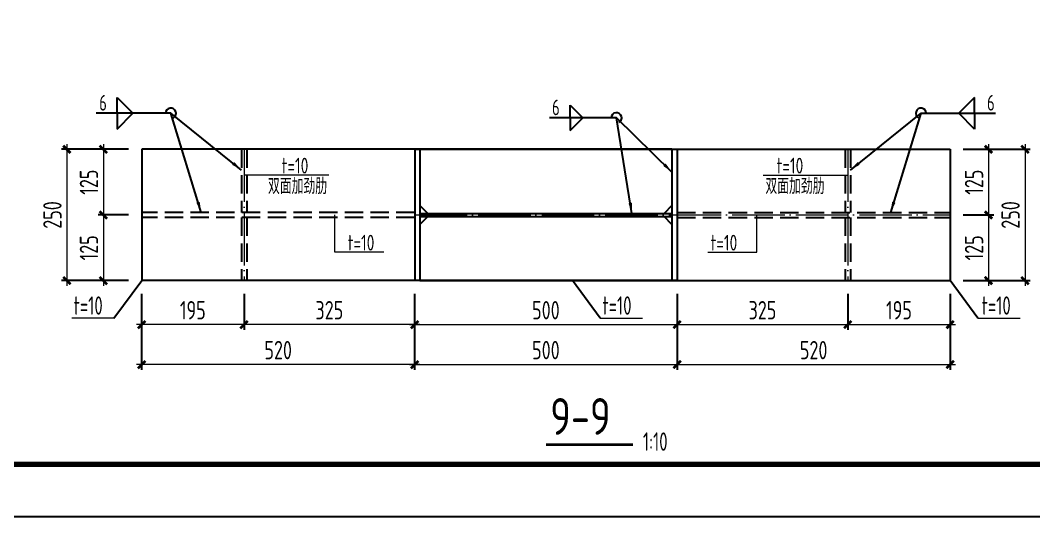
# Model space of a CAD drawing. Extents: x -2746917 to -971774, y -3334247 to -3250358.
# Drawn here: x -1125132 to -1105828, y -3316173 to -3306721 of the extents above; entities that cross this region are included whole.
import ezdxf

# ---------------------------------------------------------------- set-up
doc = ezdxf.new("R2010")
doc.units = 0
doc.header["$LTSCALE"] = 1000
doc.header["$MEASUREMENT"] = 0
doc.header["$PDMODE"] = 35
doc.linetypes.add('DASH', pattern=[0.35, 0.25, -0.1])
doc.linetypes.add('DOTE', pattern=[2.42, 2, -0.2, 0.02, -0.2])
doc.layers.get('0').update_dxf_attribs({"linetype": 'CONTINUOUS'})
doc.layers.get('Defpoints').update_dxf_attribs({"linetype": 'CONTINUOUS'})
for name, color, linetype in [('AXIS', 253, 'DOTE'), ('COLU', 7, 'CONTINUOUS'), ('DIM', 3, 'CONTINUOUS'), ('NUM', 7, 'CONTINUOUS'), ('PUB_TITLE', 4, 'CONTINUOUS'), ('TEXT', 7, 'CONTINUOUS'), ('WELD', 7, 'CONTINUOUS')]:
    doc.layers.add(name, color=color, linetype=linetype)
doc.layers.add('yichutu', color=7, linetype='CONTINUOUS', true_color=0xffffff, plot=False)
doc.styles.add('TSSD_Dimension', font='tssdeng.shx', dxfattribs={"width": 0.75, "bigfont": 'Hztxt.shx'})
doc.styles.add('TSSD_Label', font='tssdeng.shx', dxfattribs={"width": 0.75, "bigfont": 'hztxt.shx'})
doc.styles.add('TSSD_Norm', font='tssdeng.shx', dxfattribs={"width": 0.75, "bigfont": 'hztxt.shx'})
doc.styles.add('TSSD_Rein', font='Tssdeng.shx', dxfattribs={"width": 0.75, "bigfont": 'hztxt.shx'})
doc.dimstyles.new('TSSD_10_100', dxfattribs={"dimtxt": 350, "dimasz": 100, "dimexe": 100, "dimexo": 250, "dimgap": 100, "dimtad": 1, "dimdec": 0, "dimlfac": 0.1, "dimzin": 0, "dimdsep": 46, "dimtxsty": 'TSSD_Dimension', "dimblk": 'ARCHTICK', "dimcen": 0, "dimdle": 100, "dimclrt": 7, "dimadec": 0, "dimazin": 0, "dimtfac": 1, "dimtdec": 0, "dimtix": 1, "dimtmove": 2, "dimatfit": 3, "dimldrblk": 'ARCHTICK', "dimfxl": 1, "dimtolj": 1, "dimtzin": 0, "dimlwd": 5, "dimarcsym": 0})
doc.dimstyles.new('TSSD_LEADER_STYLE_200.0', dxfattribs={"dimtxt": 700, "dimasz": 200, "dimexe": 200, "dimexo": 500, "dimgap": 0.09, "dimtad": 0, "dimtih": 1, "dimtoh": 1, "dimdec": 4, "dimzin": 0, "dimdsep": 46, "dimtxsty": 'Standard', "dimcen": 0.09, "dimdle": 200, "dimclrt": 7, "dimadec": 0, "dimazin": 0, "dimtfac": 1, "dimtdec": 4, "dimtofl": 0, "dimtmove": 0, "dimatfit": 3, "dimfxl": 1, "dimtolj": 1, "dimtzin": 0, "dimarcsym": 0})

# ---------------------------------------------------------------- blocks, each defined once
blk = doc.blocks.new('_WELD004')
at = {"color": 0, "linetype": 'ByBlock'}
for p, q in [((0, 1), (1, 0)), ((0, 0), (0, 1))]:
    blk.add_line(p, q, dxfattribs=at)
blk = doc.blocks.new('_ArchTick')
at = {"color": 0, "const_width": 0.5}
blk.add_lwpolyline([(-0.71, -0.71), (0.71, 0.71)], dxfattribs=at)
blk = doc.blocks.new('*D974')
at = {"layer": 'Defpoints', "color": 0, "ltscale": 1.5}
for p in [(-1117620, -3311678), (-1112620, -3311678), (-1112620, -3312516)]:
    blk.add_point(p, dxfattribs=at)
at = {"layer": 'DIM', "color": 0, "lineweight": -2, "ltscale": 1.5}
for p, q in [((-1117620, -3311928), (-1117620, -3312616)), ((-1112620, -3311928), (-1112620, -3312616))]:
    blk.add_line(p, q, dxfattribs=at)
at = {"layer": 'DIM', "color": 0, "lineweight": 5, "ltscale": 1.5}
blk.add_line((-1117720, -3312516), (-1112520, -3312516), dxfattribs=at)
at = {"layer": 'DIM', "color": 0, "lineweight": 5, "ltscale": 1.5, "xscale": 100, "yscale": 100, "zscale": 100, "rotation": 180}
blk.add_blockref('_ArchTick', (-1117620, -3312516), dxfattribs=at)
at = {"layer": 'DIM', "color": 0, "lineweight": 5, "ltscale": 1.5, "xscale": 100, "yscale": 100, "zscale": 100}
blk.add_blockref('_ArchTick', (-1112620, -3312516), dxfattribs=at)
at = {"layer": 'DIM', "color": 7, "lineweight": 5, "ltscale": 1.5, "insert": (-1115120, -3312241), "char_height": 350, "attachment_point": 5, "style": 'TSSD_Dimension'}
blk.add_mtext('\\A1;500', dxfattribs=at)
blk = doc.blocks.new('*D975')
at = {"layer": 'Defpoints', "color": 0, "ltscale": 1.5}
for p in [(-1112620, -3311678), (-1109370, -3311678, -96), (-1109370, -3312516)]:
    blk.add_point(p, dxfattribs=at)
at = {"layer": 'DIM', "color": 0, "lineweight": -2, "ltscale": 1.5}
for p, q in [((-1112620, -3311928), (-1112620, -3312616)), ((-1109370, -3311928), (-1109370, -3312616))]:
    blk.add_line(p, q, dxfattribs=at)
at = {"layer": 'DIM', "color": 0, "lineweight": 5, "ltscale": 1.5}
blk.add_line((-1112720, -3312516), (-1109270, -3312516), dxfattribs=at)
at = {"layer": 'DIM', "color": 0, "lineweight": 5, "ltscale": 1.5, "xscale": 100, "yscale": 100, "zscale": 100, "rotation": 180}
blk.add_blockref('_ArchTick', (-1112620, -3312516), dxfattribs=at)
at = {"layer": 'DIM', "color": 0, "lineweight": 5, "ltscale": 1.5, "xscale": 100, "yscale": 100, "zscale": 100}
blk.add_blockref('_ArchTick', (-1109370, -3312516), dxfattribs=at)
at = {"layer": 'DIM', "color": 7, "lineweight": 5, "ltscale": 1.5, "insert": (-1110995, -3312241), "char_height": 350, "attachment_point": 5, "style": 'TSSD_Dimension'}
blk.add_mtext('\\A1;325', dxfattribs=at)
blk = doc.blocks.new('*D976')
at = {"layer": 'Defpoints', "color": 0, "ltscale": 1.5}
for p in [(-1109370, -3311678), (-1107420, -3311678, 96), (-1107420, -3312516)]:
    blk.add_point(p, dxfattribs=at)
at = {"layer": 'DIM', "color": 0, "lineweight": -2, "ltscale": 1.5}
for p, q in [((-1109370, -3311928), (-1109370, -3312616)), ((-1107420, -3311928), (-1107420, -3312616))]:
    blk.add_line(p, q, dxfattribs=at)
at = {"layer": 'DIM', "color": 0, "lineweight": 5, "ltscale": 1.5}
blk.add_line((-1109470, -3312516), (-1107320, -3312516), dxfattribs=at)
at = {"layer": 'DIM', "color": 0, "lineweight": 5, "ltscale": 1.5, "xscale": 100, "yscale": 100, "zscale": 100, "rotation": 180}
blk.add_blockref('_ArchTick', (-1109370, -3312516), dxfattribs=at)
at = {"layer": 'DIM', "color": 0, "lineweight": 5, "ltscale": 1.5, "xscale": 100, "yscale": 100, "zscale": 100}
blk.add_blockref('_ArchTick', (-1107420, -3312516), dxfattribs=at)
at = {"layer": 'DIM', "color": 7, "lineweight": 5, "ltscale": 1.5, "insert": (-1108395, -3312241), "char_height": 350, "attachment_point": 5, "style": 'TSSD_Dimension'}
blk.add_mtext('\\A1;195', dxfattribs=at)
blk = doc.blocks.new('*D977')
at = {"layer": 'Defpoints', "color": 0, "ltscale": 1.5}
for p in [(-1117620, -3311678), (-1112620, -3311678), (-1112620, -3313276)]:
    blk.add_point(p, dxfattribs=at)
at = {"layer": 'DIM', "color": 0, "lineweight": -2, "ltscale": 1.5}
for p, q in [((-1117620, -3311928), (-1117620, -3313376)), ((-1112620, -3311928), (-1112620, -3313376))]:
    blk.add_line(p, q, dxfattribs=at)
at = {"layer": 'DIM', "color": 0, "lineweight": 5, "ltscale": 1.5}
blk.add_line((-1117720, -3313276), (-1112520, -3313276), dxfattribs=at)
at = {"layer": 'DIM', "color": 0, "lineweight": 5, "ltscale": 1.5, "xscale": 100, "yscale": 100, "zscale": 100, "rotation": 180}
blk.add_blockref('_ArchTick', (-1117620, -3313276), dxfattribs=at)
at = {"layer": 'DIM', "color": 0, "lineweight": 5, "ltscale": 1.5, "xscale": 100, "yscale": 100, "zscale": 100}
blk.add_blockref('_ArchTick', (-1112620, -3313276), dxfattribs=at)
at = {"layer": 'DIM', "color": 7, "lineweight": 5, "ltscale": 1.5, "insert": (-1115120, -3313001), "char_height": 350, "attachment_point": 5, "style": 'TSSD_Dimension'}
blk.add_mtext('\\A1;500', dxfattribs=at)
blk = doc.blocks.new('*D978')
at = {"layer": 'Defpoints', "color": 0, "ltscale": 1.5}
for p in [(-1112620, -3311678), (-1107420, -3311678), (-1107420, -3313276)]:
    blk.add_point(p, dxfattribs=at)
at = {"layer": 'DIM', "color": 0, "lineweight": -2, "ltscale": 1.5}
for p, q in [((-1112620, -3311928), (-1112620, -3313376)), ((-1107420, -3311928), (-1107420, -3313376))]:
    blk.add_line(p, q, dxfattribs=at)
at = {"layer": 'DIM', "color": 0, "lineweight": 5, "ltscale": 1.5}
blk.add_line((-1112720, -3313276), (-1107320, -3313276), dxfattribs=at)
at = {"layer": 'DIM', "color": 0, "lineweight": 5, "ltscale": 1.5, "xscale": 100, "yscale": 100, "zscale": 100, "rotation": 180}
blk.add_blockref('_ArchTick', (-1112620, -3313276), dxfattribs=at)
at = {"layer": 'DIM', "color": 0, "lineweight": 5, "ltscale": 1.5, "xscale": 100, "yscale": 100, "zscale": 100}
blk.add_blockref('_ArchTick', (-1107420, -3313276), dxfattribs=at)
at = {"layer": 'DIM', "color": 7, "lineweight": 5, "ltscale": 1.5, "insert": (-1110020, -3313001), "char_height": 350, "attachment_point": 5, "style": 'TSSD_Dimension'}
blk.add_mtext('\\A1;520', dxfattribs=at)
blk = doc.blocks.new('*D979')
at = {"layer": 'Defpoints', "color": 0, "ltscale": 1.5}
for p in [(-1107420, -3309178), (-1107420, -3310428), (-1106690, -3310428)]:
    blk.add_point(p, dxfattribs=at)
at = {"layer": 'DIM', "color": 0, "lineweight": -2, "ltscale": 1.5}
for p, q in [((-1107170, -3309178), (-1106590, -3309178)), ((-1107170, -3310428), (-1106590, -3310428))]:
    blk.add_line(p, q, dxfattribs=at)
at = {"layer": 'DIM', "color": 0, "lineweight": 5, "ltscale": 1.5}
blk.add_line((-1106690, -3309078), (-1106690, -3310528), dxfattribs=at)
at = {"layer": 'DIM', "color": 0, "lineweight": 5, "ltscale": 1.5, "xscale": 100, "yscale": 100, "zscale": 100}
for p, rotation in [((-1106690, -3309178), 90), ((-1106690, -3310428), 270)]:
    blk.add_blockref('_ArchTick', p, dxfattribs=dict(at, rotation=rotation))
at = {"layer": 'DIM', "color": 7, "lineweight": 5, "ltscale": 1.5, "insert": (-1106965, -3309803), "char_height": 350, "attachment_point": 5, "rotation": 90, "style": 'TSSD_Dimension'}
blk.add_mtext('\\A1;125', dxfattribs=at)
blk = doc.blocks.new('*D980')
at = {"layer": 'Defpoints', "color": 0, "ltscale": 1.5}
for p in [(-1107420, -3310428), (-1107420, -3311678), (-1106690, -3311678)]:
    blk.add_point(p, dxfattribs=at)
at = {"layer": 'DIM', "color": 0, "lineweight": 5, "ltscale": 1.5}
blk.add_line((-1106690, -3310328), (-1106690, -3311778), dxfattribs=at)
at = {"layer": 'DIM', "color": 0, "lineweight": -2, "ltscale": 1.5}
for p, q in [((-1107170, -3310428), (-1106590, -3310428)), ((-1107170, -3311678), (-1106590, -3311678))]:
    blk.add_line(p, q, dxfattribs=at)
at = {"layer": 'DIM', "color": 0, "lineweight": 5, "ltscale": 1.5, "xscale": 100, "yscale": 100, "zscale": 100}
for p, rotation in [((-1106690, -3310428), 90), ((-1106690, -3311678), 270)]:
    blk.add_blockref('_ArchTick', p, dxfattribs=dict(at, rotation=rotation))
at = {"layer": 'DIM', "color": 7, "lineweight": 5, "ltscale": 1.5, "insert": (-1106965, -3311053), "char_height": 350, "attachment_point": 5, "rotation": 90, "style": 'TSSD_Dimension'}
blk.add_mtext('\\A1;125', dxfattribs=at)
blk = doc.blocks.new('*D981')
at = {"layer": 'Defpoints', "color": 0, "ltscale": 1.5}
for p in [(-1107420, -3309178), (-1107420, -3311678), (-1105994, -3311678)]:
    blk.add_point(p, dxfattribs=at)
at = {"layer": 'DIM', "color": 0, "lineweight": -2, "ltscale": 1.5}
for p, q in [((-1107170, -3309178), (-1105894, -3309178)), ((-1107170, -3311678), (-1105894, -3311678))]:
    blk.add_line(p, q, dxfattribs=at)
at = {"layer": 'DIM', "color": 0, "lineweight": 5, "ltscale": 1.5}
blk.add_line((-1105994, -3309078), (-1105994, -3311778), dxfattribs=at)
at = {"layer": 'DIM', "color": 0, "lineweight": 5, "ltscale": 1.5, "xscale": 100, "yscale": 100, "zscale": 100}
for p, rotation in [((-1105994, -3309178), 90), ((-1105994, -3311678), 270)]:
    blk.add_blockref('_ArchTick', p, dxfattribs=dict(at, rotation=rotation))
at = {"layer": 'DIM', "color": 7, "lineweight": 5, "ltscale": 1.5, "insert": (-1106269, -3310428), "char_height": 350, "attachment_point": 5, "rotation": 90, "style": 'TSSD_Dimension'}
blk.add_mtext('\\A1;250', dxfattribs=at)
blk = doc.blocks.new('*D892')
at = {"layer": 'Defpoints', "color": 0, "ltscale": 1.5}
for p in [(-1122820, -3311678, 96), (-1120870, -3311678), (-1122820, -3312516)]:
    blk.add_point(p, dxfattribs=at)
at = {"layer": 'DIM', "color": 0, "lineweight": -2, "ltscale": 1.5}
for p, q in [((-1122820, -3311928), (-1122820, -3312616)), ((-1120870, -3311928), (-1120870, -3312616))]:
    blk.add_line(p, q, dxfattribs=at)
at = {"layer": 'DIM', "color": 0, "lineweight": 5, "ltscale": 1.5}
blk.add_line((-1120770, -3312516), (-1122920, -3312516), dxfattribs=at)
at = {"layer": 'DIM', "color": 0, "lineweight": 5, "ltscale": 1.5, "xscale": 100, "yscale": 100, "zscale": 100, "rotation": 180}
blk.add_blockref('_ArchTick', (-1122820, -3312516), dxfattribs=at)
at = {"layer": 'DIM', "color": 0, "lineweight": 5, "ltscale": 1.5, "xscale": 100, "yscale": 100, "zscale": 100}
blk.add_blockref('_ArchTick', (-1120870, -3312516), dxfattribs=at)
at = {"layer": 'DIM', "color": 7, "lineweight": 5, "ltscale": 1.5, "insert": (-1121845, -3312241), "char_height": 350, "attachment_point": 5, "style": 'TSSD_Dimension'}
blk.add_mtext('\\A1;195', dxfattribs=at)
blk = doc.blocks.new('*D893')
at = {"layer": 'Defpoints', "color": 0, "ltscale": 1.5}
for p in [(-1122820, -3309178), (-1123549, -3310428), (-1122820, -3310428)]:
    blk.add_point(p, dxfattribs=at)
at = {"layer": 'DIM', "color": 0, "lineweight": -2, "ltscale": 1.5}
for p, q in [((-1123070, -3309178), (-1123649, -3309178)), ((-1123070, -3310428), (-1123649, -3310428))]:
    blk.add_line(p, q, dxfattribs=at)
at = {"layer": 'DIM', "color": 0, "lineweight": 5, "ltscale": 1.5}
blk.add_line((-1123549, -3309078), (-1123549, -3310528), dxfattribs=at)
at = {"layer": 'DIM', "color": 0, "lineweight": 5, "ltscale": 1.5, "xscale": 100, "yscale": 100, "zscale": 100}
for p, rotation in [((-1123549, -3309178), 90), ((-1123549, -3310428), 270)]:
    blk.add_blockref('_ArchTick', p, dxfattribs=dict(at, rotation=rotation))
at = {"layer": 'DIM', "color": 7, "lineweight": 5, "ltscale": 1.5, "insert": (-1123824, -3309803), "char_height": 350, "attachment_point": 5, "rotation": 90, "style": 'TSSD_Dimension'}
blk.add_mtext('\\A1;125', dxfattribs=at)
blk = doc.blocks.new('*D894')
at = {"layer": 'Defpoints', "color": 0, "ltscale": 1.5}
for p in [(-1122820, -3310428), (-1123549, -3311678), (-1122820, -3311678)]:
    blk.add_point(p, dxfattribs=at)
at = {"layer": 'DIM', "color": 0, "lineweight": 5, "ltscale": 1.5}
blk.add_line((-1123549, -3310328), (-1123549, -3311778), dxfattribs=at)
at = {"layer": 'DIM', "color": 0, "lineweight": -2, "ltscale": 1.5}
for p, q in [((-1123070, -3310428), (-1123649, -3310428)), ((-1123070, -3311678), (-1123649, -3311678))]:
    blk.add_line(p, q, dxfattribs=at)
at = {"layer": 'DIM', "color": 0, "lineweight": 5, "ltscale": 1.5, "xscale": 100, "yscale": 100, "zscale": 100}
for p, rotation in [((-1123549, -3310428), 90), ((-1123549, -3311678), 270)]:
    blk.add_blockref('_ArchTick', p, dxfattribs=dict(at, rotation=rotation))
at = {"layer": 'DIM', "color": 7, "lineweight": 5, "ltscale": 1.5, "insert": (-1123824, -3311053), "char_height": 350, "attachment_point": 5, "rotation": 90, "style": 'TSSD_Dimension'}
blk.add_mtext('\\A1;125', dxfattribs=at)
blk = doc.blocks.new('*D895')
at = {"layer": 'Defpoints', "color": 0, "ltscale": 1.5}
for p in [(-1122820, -3309178), (-1124245, -3311678), (-1122820, -3311678)]:
    blk.add_point(p, dxfattribs=at)
at = {"layer": 'DIM', "color": 0, "lineweight": -2, "ltscale": 1.5}
for p, q in [((-1123070, -3309178), (-1124345, -3309178)), ((-1123070, -3311678), (-1124345, -3311678))]:
    blk.add_line(p, q, dxfattribs=at)
at = {"layer": 'DIM', "color": 0, "lineweight": 5, "ltscale": 1.5}
blk.add_line((-1124245, -3309078), (-1124245, -3311778), dxfattribs=at)
at = {"layer": 'DIM', "color": 0, "lineweight": 5, "ltscale": 1.5, "xscale": 100, "yscale": 100, "zscale": 100}
for p, rotation in [((-1124245, -3309178), 90), ((-1124245, -3311678), 270)]:
    blk.add_blockref('_ArchTick', p, dxfattribs=dict(at, rotation=rotation))
at = {"layer": 'DIM', "color": 7, "lineweight": 5, "ltscale": 1.5, "insert": (-1124520, -3310428), "char_height": 350, "attachment_point": 5, "rotation": 90, "style": 'TSSD_Dimension'}
blk.add_mtext('\\A1;250', dxfattribs=at)
blk = doc.blocks.new('*D896')
at = {"layer": 'Defpoints', "color": 0, "ltscale": 1.5}
for p in [(-1120870, -3311678, -96), (-1117620, -3311678), (-1120870, -3312516)]:
    blk.add_point(p, dxfattribs=at)
at = {"layer": 'DIM', "color": 0, "lineweight": -2, "ltscale": 1.5}
for p, q in [((-1120870, -3311928), (-1120870, -3312616)), ((-1117620, -3311928), (-1117620, -3312616))]:
    blk.add_line(p, q, dxfattribs=at)
at = {"layer": 'DIM', "color": 0, "lineweight": 5, "ltscale": 1.5}
blk.add_line((-1117520, -3312516), (-1120970, -3312516), dxfattribs=at)
at = {"layer": 'DIM', "color": 0, "lineweight": 5, "ltscale": 1.5, "xscale": 100, "yscale": 100, "zscale": 100, "rotation": 180}
blk.add_blockref('_ArchTick', (-1120870, -3312516), dxfattribs=at)
at = {"layer": 'DIM', "color": 0, "lineweight": 5, "ltscale": 1.5, "xscale": 100, "yscale": 100, "zscale": 100}
blk.add_blockref('_ArchTick', (-1117620, -3312516), dxfattribs=at)
at = {"layer": 'DIM', "color": 7, "lineweight": 5, "ltscale": 1.5, "insert": (-1119245, -3312241), "char_height": 350, "attachment_point": 5, "style": 'TSSD_Dimension'}
blk.add_mtext('\\A1;325', dxfattribs=at)
blk = doc.blocks.new('*D897')
at = {"layer": 'Defpoints', "color": 0, "ltscale": 1.5}
for p in [(-1122820, -3311678), (-1117620, -3311678), (-1122820, -3313276)]:
    blk.add_point(p, dxfattribs=at)
at = {"layer": 'DIM', "color": 0, "lineweight": -2, "ltscale": 1.5}
for p, q in [((-1122820, -3311928), (-1122820, -3313376)), ((-1117620, -3311928), (-1117620, -3313376))]:
    blk.add_line(p, q, dxfattribs=at)
at = {"layer": 'DIM', "color": 0, "lineweight": 5, "ltscale": 1.5}
blk.add_line((-1117520, -3313276), (-1122920, -3313276), dxfattribs=at)
at = {"layer": 'DIM', "color": 0, "lineweight": 5, "ltscale": 1.5, "xscale": 100, "yscale": 100, "zscale": 100, "rotation": 180}
blk.add_blockref('_ArchTick', (-1122820, -3313276), dxfattribs=at)
at = {"layer": 'DIM', "color": 0, "lineweight": 5, "ltscale": 1.5, "xscale": 100, "yscale": 100, "zscale": 100}
blk.add_blockref('_ArchTick', (-1117620, -3313276), dxfattribs=at)
at = {"layer": 'DIM', "color": 7, "lineweight": 5, "ltscale": 1.5, "insert": (-1120220, -3313001), "char_height": 350, "attachment_point": 5, "style": 'TSSD_Dimension'}
blk.add_mtext('\\A1;520', dxfattribs=at)
blk = doc.blocks.new('yct-1189-420-118900-42000-100-2008.0')
at = {"layer": 'yichutu', "color": 7, "true_color": 0xffffff}
blk.add_lwpolyline([(0, 0), (0, 42000), (118900, 42000), (118900, 0)], close=True, dxfattribs=at)
blk = doc.blocks.new('A$C3E121A49')
at = {"layer": 'PUB_TITLE'}
blk.add_lwpolyline([(-114817, -12301), (-114817, 29699), (4083, 29699), (4083, -12301)], close=True, dxfattribs=at)
at = {"layer": 'PUB_TITLE', "const_width": 100}
blk.add_lwpolyline([(3083, -11301), (3083, 28699), (-114103, 28699), (-114103, -11301), (3083, -11301)], dxfattribs=at)

msp = doc.modelspace()

# ---------------------------------------------------------------- linework, layer by layer
at = {"color": 0, "linetype": 'ByBlock'}
for centre, start, end in [((-1122265.38, -3308491.32, -72), 295.3399, 180), ((-1113775.8, -3308579.18, 24), 295.3399, 180), ((-1107974.06, -3308491.32, -72), 0, 244.6601)]:
    msp.add_arc(centre, 100, start, end, dxfattribs=at)
at = {"layer": 'AXIS', "lineweight": 5, "ltscale": 0.5}
for p, q in [((-1120869.72, -3309177.85), (-1120869.72, -3311677.85)), ((-1109369.72, -3309177.85), (-1109369.72, -3311677.85)), ((-1117619.72, -3310427.85), (-1107419.72, -3310427.85))]:
    msp.add_line(p, q, dxfattribs=at)
at = {"layer": 'COLU', "linetype": 'ByBlock'}
for p, q in [((-1112719.72, -3309177.85), (-1122819.72, -3309177.85, -111)), ((-1122819.72, -3309177.85), (-1122819.72, -3311677.85)), ((-1117619.72, -3309177.85), (-1117619.72, -3311677.85)), ((-1117619.72, -3309177.85), (-1117519.72, -3309177.85)), ((-1117519.72, -3309177.85), (-1117519.72, -3311677.85)), ((-1117519.72, -3309177.85), (-1107419.72, -3309177.85, -111)), ((-1112719.72, -3309177.85), (-1112719.72, -3311677.85)), ((-1112719.72, -3309177.85), (-1112619.72, -3309177.85)), ((-1112619.72, -3309177.85), (-1112619.72, -3311677.85)), ((-1107419.72, -3309177.85), (-1107419.72, -3311677.85)), ((-1117519.72, -3310247.85), (-1117369.72, -3310397.85)), ((-1117519.72, -3310397.85), (-1112719.72, -3310397.85)), ((-1112719.72, -3310247.85), (-1112869.72, -3310397.85)), ((-1117519.72, -3310457.85), (-1112719.72, -3310457.85)), ((-1117519.72, -3310607.85), (-1117369.72, -3310457.85)), ((-1112719.72, -3310607.85), (-1112869.72, -3310457.85)), ((-1123349, -3312390.44, 48), (-1122819.72, -3311677.85)), ((-1112719.72, -3311677.85), (-1122819.72, -3311677.85, -111)), ((-1117519.72, -3311677.85), (-1117619.72, -3311677.85)), ((-1117519.72, -3311677.85), (-1107419.72, -3311677.85, -111)), ((-1114084.3, -3312390.44, 48), (-1114613.58, -3311677.85)), ((-1112619.72, -3311677.85), (-1112719.72, -3311677.85)), ((-1106890.44, -3312390.44, 48), (-1107419.72, -3311677.85))]:
    msp.add_line(p, q, dxfattribs=at)
at = {"layer": 'COLU', "linetype": 'DASH', "ltscale": 1.4}
for p, q in [((-1120919.72, -3309177.85), (-1120919.72, -3310377.85)), ((-1120819.72, -3309177.85), (-1120819.72, -3310377.85)), ((-1109419.72, -3309177.85), (-1109419.72, -3310377.85)), ((-1109319.72, -3309177.85), (-1109319.72, -3310377.85)), ((-1117619.72, -3310377.85), (-1122819.72, -3310377.85)), ((-1112619.72, -3310377.85), (-1107419.72, -3310377.85)), ((-1117619.72, -3310477.85), (-1122819.72, -3310477.85)), ((-1120919.72, -3310477.85), (-1120919.72, -3311677.85)), ((-1120819.72, -3310477.85), (-1120819.72, -3311677.85)), ((-1112619.72, -3310477.85), (-1107419.72, -3310477.85)), ((-1109419.72, -3310477.85), (-1109419.72, -3311677.85)), ((-1109319.72, -3310477.85), (-1109319.72, -3311677.85))]:
    msp.add_line(p, q, dxfattribs=at)
at = {"layer": 'COLU', "linetype": 'ByBlock', "lineweight": 9}
for p, q in [((-1119257.12, -3309671.41, -1218), (-1120869.72, -3309671.41, -1314)), ((-1110982.32, -3309671.41, -1218), (-1109369.72, -3309671.41, -1314)), ((-1119139.85, -3311138.18, -1314), (-1119139.85, -3310427.85)), ((-1111099.59, -3311138.18, -1314), (-1111099.59, -3310427.85)), ((-1118204.54, -3311138.18, -1314), (-1119139.85, -3311138.18, -1314)), ((-1112034.89, -3311138.18, -1314), (-1111099.59, -3311138.18, -1314))]:
    msp.add_line(p, q, dxfattribs=at)
at = {"layer": 'NUM', "const_width": 50, "elevation": 288}
msp.add_lwpolyline([(-1113460.93, -3314799.11), (-1115117.76, -3314799.11)], dxfattribs=at)
at = {"layer": 'TEXT', "lineweight": 5}
for p, q in [((-1123349, -3312390.44, 48), (-1124152.22, -3312390.44, 48)), ((-1114084.3, -3312390.44, 48), (-1113281.08, -3312390.44, 48)), ((-1106890.44, -3312390.44, 48), (-1106087.22, -3312390.44, 48))]:
    msp.add_line(p, q, dxfattribs=at)
at = {"layer": 'WELD'}
for p, q in [((-1122265.38, -3308491.32, -72), (-1123686.03, -3308491.32, -72)), ((-1113775.8, -3308579.18, 24), (-1115052.47, -3308579.18, 24)), ((-1107974.06, -3308491.32, -72), (-1106553.41, -3308491.32, -72))]:
    msp.add_line(p, q, dxfattribs=at)

# ---------------------------------------------------------------- block references
at = {"ltscale": 1.5}
msp.add_blockref('A$C3E121A49', (-1100160.58, -3303872.21), dxfattribs=at)
at = {"layer": 'WELD'}
for p, xscale, yscale, zscale in [((-1123286.03, -3308491.32, -72), 300, 300, 300), ((-1106953.41, -3308491.32, -72), -300, 300, 300), ((-1114657.6, -3308579.18, 24), 240, 240, 240)]:
    msp.add_blockref('_WELD004', p, dxfattribs=dict(at, xscale=xscale, yscale=yscale, zscale=zscale))
at = {"layer": 'WELD', "rotation": 180}
for p, xscale, yscale, zscale in [((-1123286.03, -3308491.32, -72), -300, 300, 300), ((-1114657.6, -3308579.18, 24), -240, 240, 240), ((-1106953.41, -3308491.32, -72), 300, 300, 300)]:
    msp.add_blockref('_WELD004', p, dxfattribs=dict(at, xscale=xscale, yscale=yscale, zscale=zscale))
at = {"layer": 'yichutu'}
msp.add_blockref('yct-1189-420-118900-42000-100-2008.0', (-1214977.31, -3316173.05), dxfattribs=at)

# ---------------------------------------------------------------- texts
at = {"layer": 'TEXT', "lineweight": 5}
for s, height, style, width, p in [('6', 300, 'TSSD_Label', 0.7, (-1123627.95, -3308441.32, -72)), ('6', 300, 'TSSD_Label', 0.7, (-1115002.47, -3308529.18, 24)), ('6', 300, 'TSSD_Label', 0.7, (-1106716.48, -3308441.32, -72)), ('t=10', 300, 'TSSD_Rein', 0.75, (-1120153.53, -3309638.41, -1266)), ('t=10', 300, 'TSSD_Rein', 0.75, (-1110726.29, -3309638.41, -1266)), ('双面加劲肋', 300, 'TSSD_Rein', 0.75, (-1120413.19, -3310030.46, -1266)), ('双面加劲肋', 300, 'TSSD_Rein', 0.75, (-1110938.84, -3310030.46, -1266)), ('t=10', 300, 'TSSD_Rein', 0.75, (-1118896.05, -3311105.17, -1362)), ('t=10', 300, 'TSSD_Rein', 0.75, (-1111983.77, -3311105.17, -1362)), ('t=10', 350, 'TSSD_Norm', 0.7, (-1124116.09, -3312326.99, 48)), ('t=10', 350, 'TSSD_Norm', 0.7, (-1114043.15, -3312326.99, 48)), ('t=10', 350, 'TSSD_Norm', 0.7, (-1106820.65, -3312326.99, 48)), ('9-9', 700, 'TSSD_Label', 0.8, (-1115038.07, -3314613.7, 288)), ('1:10', 350, 'TSSD_Rein', 0.7, (-1113272.05, -3314917.21, -622))]:
    msp.add_text(s, height=height, dxfattribs=dict(at, style=style, width=width)).set_placement(p)

# ---------------------------------------------------------------- dimensions: what is measured, and where the dimension line sits
at = {"layer": 'DIM', "lineweight": 5, "ltscale": 1.5}
for base, p1, p2, angle, picture, middle in [((-1124245.19, -3311677.85, 96), (-1122819.72, -3309177.85, 96), (-1122819.72, -3311677.85, 96), 90, '*D895', (-1124520.19, -3310427.85, 96)), ((-1123549.15, -3310427.85, 96), (-1122819.72, -3309177.85, 96), (-1122819.72, -3310427.85, 96), 90, '*D893', (-1123824.15, -3309802.85, 96)), ((-1106690.29, -3310427.85, 96), (-1107419.72, -3309177.85, 96), (-1107419.72, -3310427.85, 96), 90, '*D979', (-1106965.29, -3309802.85, 96)), ((-1105994.25, -3311677.85, 96), (-1107419.72, -3309177.85, 96), (-1107419.72, -3311677.85, 96), 90, '*D981', (-1106269.25, -3310427.85, 96)), ((-1123549.15, -3311677.85, 96), (-1122819.72, -3310427.85, 96), (-1122819.72, -3311677.85, 96), 90, '*D894', (-1123824.15, -3311052.85, 96)), ((-1106690.29, -3311677.85, 96), (-1107419.72, -3310427.85, 96), (-1107419.72, -3311677.85, 96), 90, '*D980', (-1106965.29, -3311052.85, 96)), ((-1122819.72, -3312515.57), (-1120869.72, -3311677.85), (-1122819.72, -3311677.85, 96), 180, '*D892', (-1121844.72, -3312240.57)), ((-1122819.72, -3313275.56, 96), (-1117619.72, -3311677.85, 96), (-1122819.72, -3311677.85, 96), 180, '*D897', (-1120219.72, -3313000.56, 96)), ((-1120869.72, -3312515.57, 96), (-1117619.72, -3311677.85, 96), (-1120869.72, -3311677.85), 180, '*D896', (-1119244.72, -3312240.57, 96))]:
    dim = msp.add_linear_dim(base=base, p1=p1, p2=p2, angle=angle, dimstyle='TSSD_10_100', dxfattribs=at)
    dim.commit()
    dim.dimension.update_dxf_attribs({"geometry": picture, "text_midpoint": middle})
for base, p1, p2, picture, middle in [((-1112619.72, -3312515.57, 96), (-1117619.72, -3311677.85, 96), (-1112619.72, -3311677.85, 96), '*D974', (-1115119.72, -3312240.57, 96)), ((-1112619.72, -3313275.56, 96), (-1117619.72, -3311677.85, 96), (-1112619.72, -3311677.85, 96), '*D977', (-1115119.72, -3313000.56, 96)), ((-1109369.72, -3312515.57, 96), (-1112619.72, -3311677.85, 96), (-1109369.72, -3311677.85), '*D975', (-1110994.72, -3312240.57, 96)), ((-1107419.72, -3313275.56, 96), (-1112619.72, -3311677.85, 96), (-1107419.72, -3311677.85, 96), '*D978', (-1110019.72, -3313000.56, 96)), ((-1107419.72, -3312515.57), (-1109369.72, -3311677.85), (-1107419.72, -3311677.85, 96), '*D976', (-1108394.72, -3312240.57))]:
    dim = msp.add_linear_dim(base=base, p1=p1, p2=p2, dimstyle='TSSD_10_100', dxfattribs=at)
    dim.commit()
    dim.dimension.update_dxf_attribs({"geometry": picture, "text_midpoint": middle})

# ---------------------------------------------------------------- leaders
at = {"layer": 'WELD'}
for points in [[(-1121686.77, -3310377.85, -24), (-1122265.38, -3308491.32, -24)], [(-1120919.72, -3309571.97, -24), (-1122265.38, -3308491.32, -24)], [(-1113482.34, -3310397.85, -24), (-1113775.8, -3308579.18, -24)], [(-1112719.72, -3309610.55, -24), (-1113775.8, -3308579.18, -24)], [(-1109319.72, -3309571.97, -24), (-1107974.06, -3308491.32, -24)], [(-1108552.66, -3310377.85, -24), (-1107974.06, -3308491.32, -24)]]:
    msp.add_leader(points, dimstyle='TSSD_LEADER_STYLE_200.0', dxfattribs=at)

doc.saveas('drawing.dxf')
